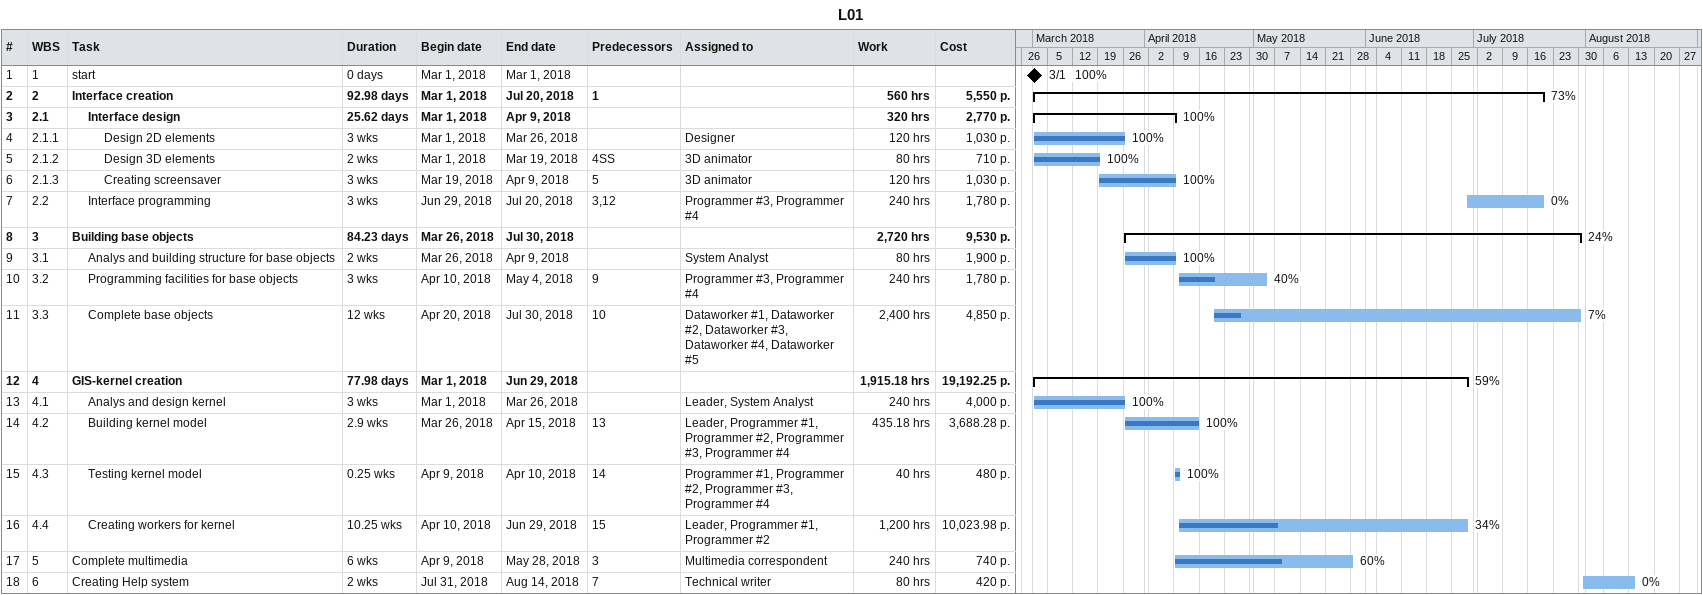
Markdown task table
L01

| ID | WBS | Task | Duration | Start | Finish | Predecessors | Resources | % complete | Work (h) | Cost (p.) |
|---|---|---|---|---|---|---|---|---|---|---|
| 1 | 1 | start | 0d | 2018-03-01 | 2018-03-01 |  |  | 100 |  |  |
| 2 | 2 | **Interface creation** | 92.98d | 2018-03-01 | 2018-07-20 | 1 |  | 73 | 560 | 5550 |
| 3 | 2.1 | **Interface design** | 25.62d | 2018-03-01 | 2018-04-09 |  |  | 100 | 320 | 2770 |
| 4 | 2.1.1 | Design 2D elements | 3w | 2018-03-01 | 2018-03-26 |  | Designer | 100 | 120 | 1030 |
| 5 | 2.1.2 | Design 3D elements | 2w | 2018-03-01 | 2018-03-19 | 4SS | 3D animator | 100 | 80 | 710 |
| 6 | 2.1.3 | Creating screensaver | 3w | 2018-03-19 | 2018-04-09 | 5 | 3D animator | 100 | 120 | 1030 |
| 7 | 2.2 | Interface programming | 3w | 2018-06-29 | 2018-07-20 | 3, 12 | Programmer #3, Programmer #4 | 0 | 240 | 1780 |
| 8 | 3 | **Building base objects** | 84.23d | 2018-03-26 | 2018-07-30 |  |  | 24 | 2720 | 9530 |
| 9 | 3.1 | Analys and building structure for base objects | 2w | 2018-03-26 | 2018-04-09 |  | System Analyst | 100 | 80 | 1900 |
| 10 | 3.2 | Programming facilities for base objects | 3w | 2018-04-10 | 2018-05-04 | 9 | Programmer #3, Programmer #4 | 40 | 240 | 1780 |
| 11 | 3.3 | Complete base objects | 12w | 2018-04-20 | 2018-07-30 | 10 | Dataworker #1, Dataworker #2, Dataworker #3, Dataworker #4, Dataworker #5 | 7 | 2400 | 4850 |
| 12 | 4 | **GIS-kernel creation** | 77.98d | 2018-03-01 | 2018-06-29 |  |  | 59 | 1915.18 | 19192.25 |
| 13 | 4.1 | Analys and design kernel | 3w | 2018-03-01 | 2018-03-26 |  | Leader, System Analyst | 100 | 240 | 4000 |
| 14 | 4.2 | Building kernel model | 2.9w | 2018-03-26 | 2018-04-15 | 13 | Leader, Programmer #1, Programmer #2, Programmer #3, Programmer #4 | 100 | 435.18 | 3688.28 |
| 15 | 4.3 | Testing kernel model | 0.25w | 2018-04-09 | 2018-04-10 | 14 | Programmer #1, Programmer #2, Programmer #3, Programmer #4 | 100 | 40 | 480 |
| 16 | 4.4 | Creating workers for kernel | 10.25w | 2018-04-10 | 2018-06-29 | 15 | Leader, Programmer #1, Programmer #2 | 34 | 1200 | 10023.98 |
| 17 | 5 | Complete multimedia | 6w | 2018-04-09 | 2018-05-28 | 3 | Multimedia correspondent | 60 | 240 | 740 |
| 18 | 6 | Creating Help system | 2w | 2018-07-31 | 2018-08-14 | 7 | Technical writer | 0 | 80 | 420 |
